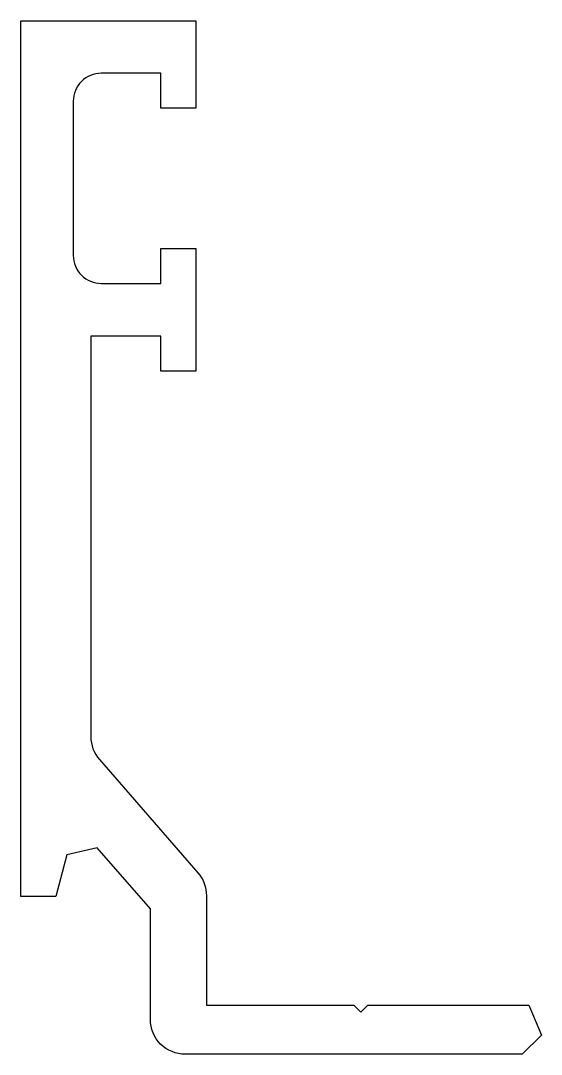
# Model space of a CAD drawing. Extents: x 0 to 14.9, y 0 to 29.5.
import ezdxf

# ---------------------------------------------------------------- set-up
doc = ezdxf.new("R2010")
doc.units = 0
doc.layers.get('0').update_dxf_attribs({"linetype": 'CONTINUOUS'})

msp = doc.modelspace()

# ---------------------------------------------------------------- linework, layer by layer
msp.add_lwpolyline([(2, 9.07, 0.180829), (2.245, 8.414), (5.055, 5.182, -0.180829), (5.3, 4.526), (5.3, 1.4), (9.5, 1.4), (9.7, 1.2), (9.9, 1.4), (14.5, 1.4), (14.854, 0.546), (14.307, 0), (4.7, 0, -0.414214), (3.7, 1), (3.7, 4.149), (2.181, 5.896), (1.321, 5.698), (1, 4.5), (0, 4.5), (0, 29.5), (5, 29.5), (5, 27), (4, 27), (4, 28), (2.3, 28, 0.414214), (1.5, 27.2), (1.5, 22.8, 0.414214), (2.3, 22), (4, 22), (4, 23), (5, 23), (5, 19.5), (4, 19.5), (4, 20.5), (2, 20.5), (2, 9.07)], format="xyb", close=True)

doc.saveas('drawing.dxf')
